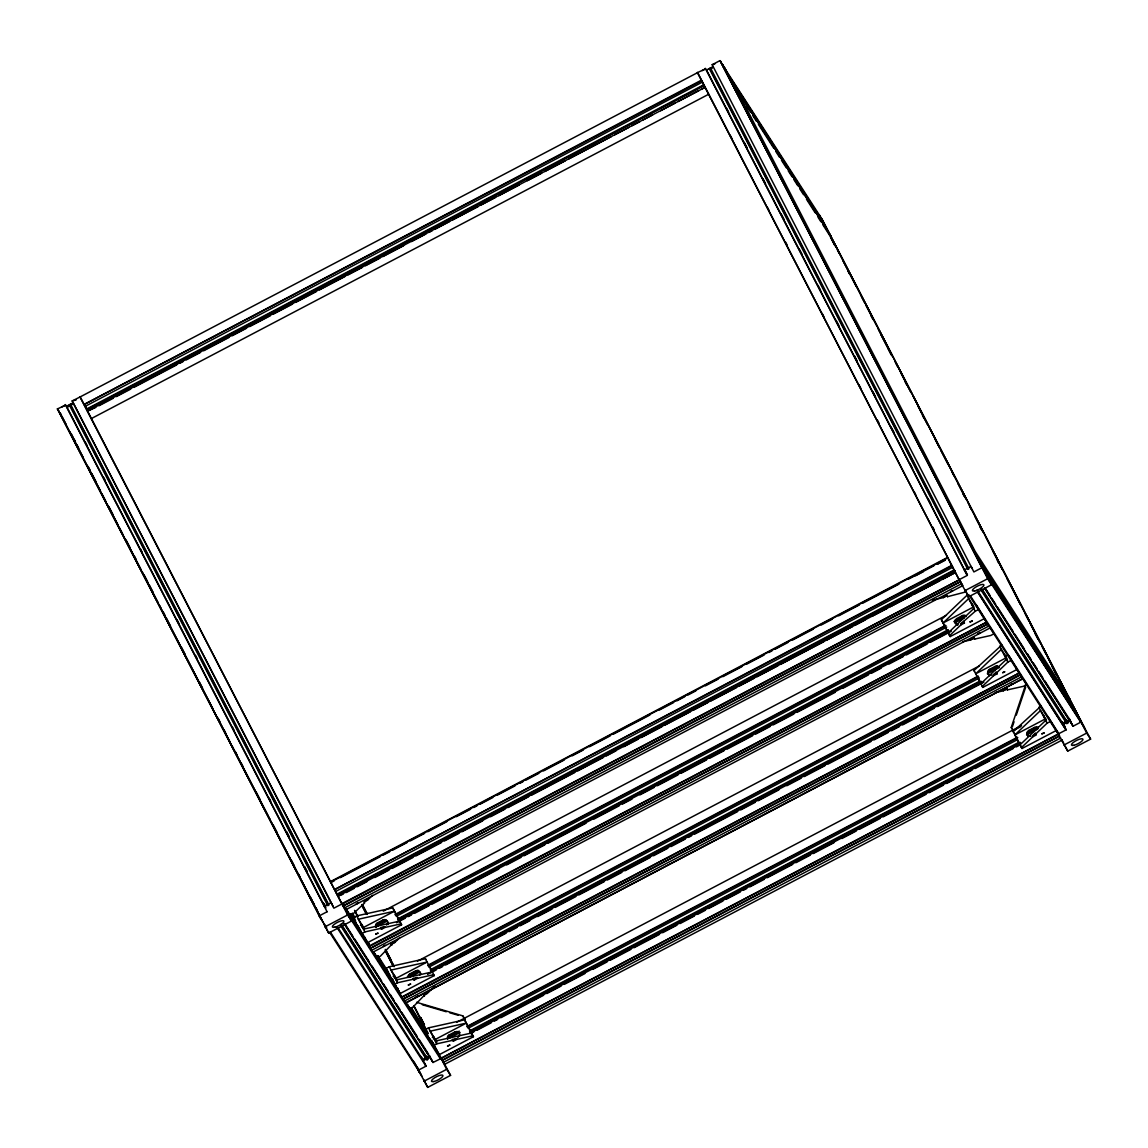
<?xml version="1.0" encoding="UTF-8"?>
<svg xmlns="http://www.w3.org/2000/svg" width="1148" height="1148" viewBox="0 0 1148 1148"><rect width="100%" height="100%" fill="white"/><g stroke="black" fill="none" stroke-linecap="round" stroke-linejoin="round"><path stroke-width="1.5" d="M345.821 910.005L351.503 921.026L328.658 933.037L57.414 408.961L65.623 405.072L62.193 406.866M418.245 1070.438L418.848 1069.922L330.409 932.119M697.439 72.711L80.202 396.892L84.134 404.483L701.629 80.747L697.424 72.625L705.647 68.823L702.217 70.616M342.032 904.122L959.226 579.898L697.554 72.396M439.124 1055.227L441.019 1058.413L1058.284 734.246L1056.748 730.745M444.778 1064.268L1062.273 739.986M1020.744 726.641L1012.952 730.731L1011.245 727.43L1025.638 684.725M1012.393 726.684L1014.043 721.762M1016.267 715.19L1025.666 687.279M358.52 902.988L356.224 904.093M1010.427 684.839L1012.665 683.978L1010.771 684.509M347.026 913.378L440.287 1058.671L1058.887 733.672L970.433 595.869M338.057 927.713L422.651 1059.518L429.653 1055.844M977.12 589.957L1062.675 723.269L1069.678 719.595L1044.68 680.649M985.572 573.77L981.856 566.036L1077.039 714.329M723.441 66.9L722.723 64.475L985.687 573.785L720.011 60.629L982.071 567.873M1084.673 728.219L821.796 218.823L1083.855 726.627M364.26 902.17L367.102 899.458L367.489 900.204L364.06 902.012L364.634 902.916L353.254 913.751L349.824 915.559L343.998 906.475M367.489 900.204L372.54 895.383M372.856 951.434L377.018 957.92L380.447 956.126L394.295 941.834L394.682 942.58L391.253 944.374L390.865 943.627L394.295 941.834M394.682 942.58L399.734 937.758M425.98 993.58L413.079 1006.968L409.649 1008.762L405.488 1002.276M424.459 996.12L423.885 995.216L427.314 993.422L434.905 986.189M949.611 635.648L941.36 619.676L966.96 595.281L975.226 611.267L960.603 624.067L960.991 624.813L949.611 635.648L950.185 636.566L984.482 618.542L976.446 605.197M948.176 632.892L973.791 608.512M1009.078 656.039L1017.114 669.384L982.817 687.408L973.992 670.518L1001.888 644.918M1006.423 659.354L980.822 683.734L983.908 682.113M993.623 675.655L993.235 674.909L996.091 672.211L997.052 673.862L993.623 675.655L982.243 686.49L982.817 687.408M1011.288 660.315L1007.858 662.109L996.464 672.958L996.091 672.211M1048.282 717.127L1056.318 730.487L1022.036 748.496L1013.196 731.606L1041.092 706.02M1022.036 748.496L1014.904 734.907L1040.519 710.526L1044.02 715.979M1020.027 744.837L1045.641 720.456M1032.841 736.758L1032.454 736.011L1035.295 733.299L1036.271 734.95L1032.841 736.758L1021.447 747.592M1050.492 721.403L1047.062 723.211L1035.683 734.046L1035.295 733.299M356.425 903.706L357.774 902.931M324.999 907.121L66.498 406.292L73.214 402.761L333.351 906.777M966.889 574.474L706.522 70.042L713.238 66.512M951.19 591.134L952.826 590.66L950.53 591.765M734.734 88.984L735.337 88.396L731.463 80.891L826.646 229.184M79.93 396.878L341.946 903.964L333.867 908.183L72.152 400.968L80.202 396.892M983.305 569.795L981.956 567.7L973.891 571.934L712.176 64.719L719.954 60.629M714.788 64.015L712.176 64.719M84.134 404.483L701.299 80.231M84.909 405.474L85.411 406.234L702.476 82.068M87.033 409.649L704.212 85.411L703.853 84.737L86.688 408.975L87.277 410.123L704.212 85.411M95.815 407.425L87.549 411.099L705.044 87.363L701.873 89.027M98.986 405.761L113.265 398.256M116.436 396.591L130.714 389.086M133.886 387.421L176.72 364.921M179.892 363.256L183.063 361.591M186.249 359.912L200.527 352.422M203.698 350.757L229.083 337.412M232.255 335.747L246.533 328.242M249.704 326.577L270.325 315.743M273.497 314.078L292.539 304.077M295.71 302.412L316.346 291.563M319.517 289.899L344.902 276.568M348.074 274.903L362.352 267.398M365.523 265.733L379.801 258.228M382.973 256.564L403.594 245.729M411.529 241.554L425.808 234.063M428.979 232.384L432.15 230.719M435.336 229.055L449.614 221.55M452.786 219.885L478.171 206.554M481.342 204.889L495.62 197.384M498.792 195.72L519.413 184.885M527.348 180.71L541.626 173.205M544.798 171.54L565.433 160.706M568.604 159.041L611.439 136.54M614.611 134.861L628.889 127.371M632.06 125.692L639.996 121.53M643.167 119.866L652.681 114.857M660.617 110.696L674.895 103.191M678.066 101.526L698.702 90.692M709.12 95.227L708.546 94.323L91.381 418.561L91.955 419.465M330.667 882.123L947.832 557.871M334.154 880.889L330.968 882.554L330.394 881.65L947.559 557.411L948.148 558.315M340.325 877.646L361.118 866.726M362.151 866.18L380.16 856.724M383.332 855.045L389.674 851.716M392.846 850.051L407.124 842.546M410.31 840.881L424.588 833.376M427.759 831.712L446.787 821.71M456.316 816.702L470.594 809.211M473.765 807.532L476.937 805.867M480.108 804.203L492.808 797.53M497.558 795.033L515.021 785.863M519.771 783.366L522.943 781.702M526.114 780.037L538.814 773.365M543.578 770.868L564.199 760.033M572.135 755.858L583.241 750.031M589.584 746.688L610.205 735.854M613.376 734.189L649.868 715.017M659.397 710.009L673.675 702.519M676.846 700.854L684.782 696.678M687.953 695.014L695.875 690.852M705.403 685.844L718.088 679.171M722.853 676.674L741.895 666.672M746.645 664.175L764.109 655.006M768.859 652.509L772.03 650.83M775.216 649.165L787.901 642.507M792.665 639.996L813.286 629.161M821.222 625L832.329 619.159M838.671 615.83L859.292 604.996M862.464 603.331L898.956 584.16M908.484 579.152L933.869 565.821M937.041 564.156L944.976 559.98M915.573 575.765L923.365 571.661M937.399 564.299L945.191 560.195M951.706 565.376L334.542 889.614L952.022 565.878L701.543 80.661M952.869 567.212L335.704 891.451L337.67 895.268L954.835 571.015L954.246 569.882L337.082 894.12M337.44 894.78L954.605 570.542M343.037 894.235L337.957 896.229L955.437 572.493L942.752 579.166M346.208 892.57L354.144 888.394M357.315 886.73L366.829 881.736M374.765 877.56L389.043 870.069M392.214 868.39L412.835 857.556M416.021 855.891L441.406 842.56M444.577 840.896L458.856 833.391M462.027 831.726L482.648 820.892M490.583 816.716L504.862 809.211M508.033 807.546L528.654 796.712M531.84 795.047L574.674 772.547M577.846 770.868L603.231 757.537M606.402 755.872L615.916 750.864M623.852 746.702L638.13 739.197M641.302 737.533L661.937 726.698M665.108 725.034L690.493 711.688M693.665 710.024L707.943 702.519M711.114 700.854L736.499 687.523M739.671 685.858L753.949 678.353M757.12 676.689L777.756 665.854M780.927 664.175L823.762 641.675M826.933 640.01L852.318 626.679M855.49 625L865.004 620.006M872.939 615.845L887.217 608.34M890.389 606.675L911.024 595.826M914.195 594.162L939.581 580.831M324.296 906.202L331.026 902.672L332.145 904.437M84.378 404.9L341.817 903.734L959.183 579.84M327.151 911.713L319.072 915.961L320.421 918.056L57.529 408.645M985.845 573.756L991.542 584.777L968.682 596.788L959.097 579.711L967.176 575.464L705.317 68.32M960.517 581.476L343.352 905.715L343.955 906.662M341.817 903.734L343.281 906.045L960.431 581.792M342.42 903.447L345.692 909.819L962.871 585.566L961.651 583.686L344.486 907.925L342.334 903.763M946.555 595.037L946.942 595.783L943.513 597.577L943.125 596.831L946.555 595.037L947.516 596.687L965.855 591.909M324.769 926.981L347.629 914.97L351.503 921.026M964.794 590.732L987.653 578.721L991.542 584.777M355.866 922.82L353.225 917.726L356.655 915.917L392.76 907.881L401.599 924.771L367.303 942.795L359.281 929.435M383.245 911.153L946.483 615.213M360.501 925.36L361.634 924.771L364.131 929.048M361.462 926.881L362.61 926.278M973.92 606.761L943.068 622.977L968.668 598.596L973.045 605.398M375.884 927.254A3.229 3.1 -32.7 0 1 377.319 923.006L383.03 919.993A3.229 3.1 -32.7 0 1 386.575 925.03M957.992 624.469A3.229 3.1 -32.7 0 1 956.772 618.571L962.483 615.572A3.229 3.1 -32.7 0 1 966.3 616.16M376.013 924.484L383.949 920.309M395.041 914.482L945.579 625.244M955.093 620.25L963.029 616.074M376.2 927.397A3.229 3.1 -32.7 0 1 377.907 923.91L383.619 920.911A3.229 3.1 -32.7 0 1 388.067 924.556M957.762 625.244A3.229 3.1 -32.7 0 1 957.36 619.49L963.072 616.476A3.229 3.1 -32.7 0 1 966.257 616.562M376.329 924.987L385.857 919.993M395.371 914.985L945.909 625.746M953.83 621.585L964.937 615.744M361.477 933.711L364.906 931.903L380.949 928.33L381.538 929.249L384.967 927.44L401.011 923.867L401.599 924.771M975.226 611.267L978.641 609.473M375.597 927.154L386.689 921.313M396.218 916.319L946.741 627.081M954.677 622.905L964.205 617.911M397.595 918.974L948.119 629.75M384.58 926.694L380.576 927.598L381.15 928.502L384.58 926.694L384.967 927.44M397.954 919.648L948.478 630.41M960.603 624.067L964.033 622.273L964.42 623.02L960.991 624.813M398.184 920.122L948.722 630.898M398.456 921.098L948.994 631.859M396.505 922.734L405.129 918.271M408.301 916.606L411.472 914.927M414.658 913.263L428.936 905.758M432.107 904.093L457.492 890.762M460.664 889.097L474.942 881.592M478.113 879.928L498.734 869.093M506.67 864.918L520.948 857.413M524.119 855.748L544.755 844.914M547.926 843.249L585.997 823.245M593.932 819.084L619.317 805.738M622.489 804.074L632.003 799.065M639.938 794.904L654.216 787.399M657.388 785.734L678.023 774.9M681.195 773.235L706.58 759.89M709.751 758.225L724.029 750.735M727.201 749.056L752.586 735.725M755.757 734.06L770.035 726.555M773.207 724.89L793.842 714.056M797.013 712.391L835.084 692.388M843.019 688.212L868.405 674.881M871.576 673.216L881.104 668.208M889.026 664.046L903.304 656.541M906.475 654.877L927.11 644.042M930.282 642.363L951.276 631.271M369.01 946.096L986.419 622.259L369.254 946.512L362.811 934.07M372.124 947.258L987.711 623.838L988.844 626.047L371.679 950.286L370.546 948.09M370.46 948.391L987.639 624.153M372.913 952.18L990.078 627.942M994.182 633.682L990.753 635.475L974.709 639.063L973.748 637.398L974.135 638.144L970.706 639.953L970.318 639.206L972.6 638.001M388.498 973.662L385.857 968.568L389.287 966.76L425.391 958.724L425.98 959.628M417.47 961.163L979.115 666.055M393.133 976.202L394.266 975.613L397.151 980.636M394.094 977.723L395.242 977.12M1007.427 660.487L1004.5 654.862L1005.548 656.484L1006.696 655.881M408.243 977.335A3.229 3.1 -32.7 0 1 409.951 973.848L415.662 970.835A3.229 3.1 -32.7 0 1 419.752 975.24M991.456 675.225A3.229 3.1 -32.7 0 1 989.404 669.413L995.115 666.414A3.229 3.1 -32.7 0 1 999.406 667.677M408.645 975.326L418.159 970.318M427.687 965.325L978.211 676.086M990.911 669.428L997.253 666.084M408.774 977.436A3.229 3.1 -32.7 0 1 410.539 974.752L416.25 971.753A3.229 3.1 -32.7 0 1 420.799 973.762M989.648 675.756A3.229 3.1 -32.7 0 1 989.992 670.332L995.703 667.318A3.229 3.1 -32.7 0 1 998.143 667.074M407.382 976.661L418.489 970.835M428.003 965.827L978.541 676.588M988.055 671.594L997.569 666.586M394.108 984.554L397.538 982.745L413.581 979.172L414.17 980.091L417.599 978.283L433.643 974.709L434.231 975.613L399.935 993.637L391.913 980.277M409.807 977.163L419.336 972.155M428.85 967.161L979.388 677.923M987.309 673.747L998.416 667.921M430.227 969.816L979.172 681.424M417.212 977.536L413.208 978.44L413.782 979.344L417.212 977.536L417.599 978.283M430.586 970.49L981.11 681.252M993.235 674.909L996.665 673.115L997.052 673.862M430.816 970.964L981.353 681.74M431.088 971.94L981.626 682.701M427.587 974.394L432.222 971.954L396.117 979.99M431.418 972.442L436.183 969.945M439.354 968.281L442.525 966.602M445.697 964.937L488.531 942.436M491.703 940.772L505.981 933.267M509.167 931.602L517.088 927.426M520.259 925.762L529.788 920.768M537.723 916.592L552.001 909.101M555.173 907.422L575.794 896.588M578.965 894.923L604.35 881.592M607.522 879.928L621.8 872.423M624.971 870.758L650.356 857.413M653.542 855.748L667.82 848.243M670.992 846.578L685.27 839.073M688.441 837.409L691.613 835.744M694.784 834.079L737.619 811.579M740.79 809.9L755.068 802.409M758.254 800.73L778.875 789.896M786.81 785.734L801.089 778.229M804.26 776.565L824.881 765.73M828.052 764.066L870.887 741.551M874.073 739.886L888.351 732.381M891.522 730.716L899.458 726.555M902.629 724.89L916.908 717.385M920.079 715.721L934.357 708.216M937.529 706.551L980.363 684.036M401.685 997.009L1019.051 673.101L401.886 997.354L392.444 979.101M403.091 999.234L1020.271 674.995M1022.696 678.755L405.545 1003.022L1022.71 678.784M1006.38 688.24L1006.767 688.987L1003.338 690.795L1002.95 690.048L1006.38 688.24L1007.341 689.905L1023.399 686.317L1026.814 684.524L1023.485 679.329M427.702 1034.764L425.076 1029.656L428.505 1027.862L464.61 1019.826L473.435 1036.716L439.153 1054.725L431.117 1041.38M456.703 1022.294L1021.519 725.522M432.337 1037.304L433.485 1036.701L436.369 1041.724M433.313 1038.811L434.461 1038.208M435.451 1039.342L466.318 1023.126L430.213 1031.162L436.914 1042.169M1014.904 734.907L1045.771 718.705M447.734 1039.198A3.229 3.1 -32.7 0 1 449.169 1034.936L454.881 1031.937A3.229 3.1 -32.7 0 1 458.956 1036.328M1030.674 736.313A3.229 3.1 -32.7 0 1 1028.622 730.515L1034.334 727.502A3.229 3.1 -32.7 0 1 1038.151 728.105M447.878 1036.457L457.392 1031.449M466.92 1026.456L1017.444 737.217M1028.551 731.391L1036.486 727.215M447.978 1038.524A3.229 3.1 -32.7 0 1 449.743 1035.84L455.469 1032.841A3.229 3.1 -32.7 0 1 459.745 1034.104M1028.235 736.342A3.229 3.1 -32.7 0 1 1029.196 731.419L1034.908 728.42A3.229 3.1 -32.7 0 1 1038.093 728.492M448.208 1036.96L459.315 1031.119M467.236 1026.958L1017.774 737.719M1027.288 732.725L1038.395 726.885M433.327 1045.641L436.757 1043.848L452.8 1040.275L453.388 1041.179L456.818 1039.385L472.861 1035.812L473.435 1036.716M449.04 1038.294L460.147 1032.454M468.083 1028.292L1017.028 739.886M1026.556 734.892L1037.663 729.052M469.46 1030.947L1018.405 742.555M456.43 1038.639L452.412 1039.528L453.001 1040.432L456.43 1038.639L456.818 1039.385M469.819 1031.621L1020.357 742.383M1032.454 736.011L1035.883 734.203M470.049 1032.095L1020.586 742.871M470.336 1033.071L1019.28 744.665M470.651 1033.573L473.823 1031.909M477.008 1030.244L491.287 1022.739M494.458 1021.074L497.629 1019.41M500.801 1017.731L543.635 995.23M546.807 993.565L561.085 986.06M564.256 984.396L584.892 973.561M592.827 969.386L607.105 961.895M610.277 960.23L630.898 949.382M634.069 947.717L659.454 934.386M662.626 932.721L676.904 925.216M680.075 923.552L694.353 916.047M697.539 914.382L705.46 910.206M708.632 908.542L722.924 901.037M726.096 899.372L740.374 891.881M743.545 890.202L746.717 888.538M749.888 886.873L764.166 879.368M767.338 877.703L792.723 864.372M795.894 862.708L810.172 855.203M813.344 853.538L833.979 842.704M841.915 838.528L856.193 831.023M859.364 829.358L879.985 818.524M883.156 816.859L925.991 794.359M929.163 792.68L943.441 785.189M946.626 783.51L954.548 779.349M957.733 777.684L972.012 770.179M975.183 768.514L989.461 761.009M992.633 759.345L1013.254 748.51M1016.425 746.846L1019.596 745.181M423.368 1060.551L430.084 1057.021M1070.108 720.772L1063.392 724.302L1064.526 726.067M441.105 1058.456L432.925 1062.531L429.711 1056.131M1083.569 725.995L1090.6 739.125L1067.74 751.122L1058.169 734.046L1066.234 729.812L1062.388 722.408M442.411 1060.063L1059.575 735.811M442.339 1060.379L1059.504 736.126L1056.504 730.831M441.09 1057.495L443.544 1062.259L1060.709 738.02M423.827 1081.33L446.687 1069.319L450.576 1075.375L427.716 1087.386L413.337 1060.953M1063.852 745.081L1086.711 733.07L1090.6 739.125M818.524 215.221L819.356 215.078L835.773 246.834M384.666 945.421L383.418 946.469L385.24 945.22M979.273 633.065L977.737 634.227L979.761 632.964M943.125 596.831L947.129 595.941L947.516 596.687M932.276 600.088L943.513 597.577M970.318 639.206L974.336 638.317L974.709 639.063M962.684 641.732L970.706 639.953M1002.95 690.048L1006.968 689.159L1007.341 689.905M995.316 692.574L1003.338 690.795M363.486 929.148L399.59 921.112M435.336 1041.092L471.441 1033.042M723.714 66.799L820.576 216.929L836.992 248.729M974.107 551.944L1069.477 700.208M61.346 414.701L59.84 412.735L104.985 500.184M418.216 1070.094L329.576 932.276M1058.083 733.888L968.639 594.535M1081.129 722.207L988.012 578.621M416.595 1002.319L462.816 1015.88L465.141 1019.51M422.306 1004.73L446.271 1011.761M449.7 1012.766L458.253 1015.277M819.342 215.02L826.402 229.284M358.205 926.565L359.927 930.052M361.591 924.757L364.045 929.536M394.266 975.613L396.95 980.837M433.485 1036.701L436.154 1041.925M727.201 72.927L823.231 222.569M831.281 236.56L736.098 88.267L975.126 551.356L1070.295 699.649M736.299 89.888L738.221 92.888M740.144 95.887L743.99 101.871M746.874 106.362L750.72 112.361M752.643 115.36L756.489 121.344M758.412 124.343L773.795 148.307M775.718 151.306L779.564 157.29M781.487 160.29L786.294 167.78M788.217 170.779L792.063 176.763M793.986 179.762L797.817 185.761M799.74 188.746L803.586 194.744M806.47 199.235L815.123 212.71M818.007 217.216L820.892 221.708M822.815 224.707L829.545 235.182M976.632 556.565L1073.624 707.713M980.464 564.285L981.655 566.136M1079.522 718.634L1080.713 720.485M984.496 571.647L1080.684 722.135L1069.305 699.907M985.07 587.776L989.877 595.267M991.8 598.266L995.646 604.25M997.569 607.249L1012.952 631.213M1014.875 634.213L1024.49 649.194M1027.374 653.686L1031.22 659.684M1033.143 662.669L1036.988 668.667M1038.911 671.666L1042.757 677.65M972.184 568.188L971.05 566.423L964.32 569.953L965.454 571.718M984.539 587.661L1073.165 726.167L984.711 588.364M982.2 589.297L1066.793 721.102M981.411 589.283L1066.004 721.102M980.952 589.943L1065.559 721.762M977.393 591.407L1066.018 729.927L977.579 592.124M933.152 528.482L934.042 529.874M990.021 627.195L993.35 632.39M959.097 579.711L960.445 581.806M971.954 604.121L972.916 605.642M962.483 615.572L963.072 616.476M995.115 666.414L995.703 667.318M1034.334 727.502L1034.908 728.42M963.445 621.369L964.42 623.02M956.772 618.571L957.36 619.49M989.404 669.413L989.992 670.332M1028.622 730.515L1029.196 731.419M1011.245 727.43L1011.833 728.334M941.36 619.676L943.943 624.455M973.992 670.518L974.566 671.422M1013.196 731.606L1013.784 732.51M944.617 625.76L950.185 636.566M977.249 676.603L981.052 683.821L980.665 683.218M86.1 407.325L85.411 406.234M76.098 399.963L72.152 400.968M428.649 964.808L432.452 972.04L432.064 971.423M57.414 408.961L58.634 410.855M383.03 919.993L383.619 920.911M415.662 970.835L416.25 971.753M454.881 1031.937L455.469 1032.841M73.415 438.149L75.409 441.306M390.865 943.627L391.454 944.546M377.319 923.006L377.907 923.91M391.253 944.374L391.827 945.278M409.951 973.848L410.539 974.752M449.169 1034.936L449.743 1035.84M350.901 913.636L355.708 921.126M377.821 955.581L388.383 972.055M411.458 1008.001L427.802 1033.458M353.225 917.726L354.89 920.323M385.857 968.568L390.019 975.054M425.076 1029.656L427.573 1033.544M349.953 913.65L358.607 927.125M377.836 957.088L393.219 981.052M410.525 1008.016L432.279 1043.188M431.677 1040.963L433.6 1043.963M345.677 908.269L369.025 944.646M374.521 953.213L400.48 993.651M407.21 1004.141L437.015 1050.578M367.762 942.895L368.25 943.656M399.691 992.647L400.178 993.407M344.472 907.896L440.889 1058.069L446.687 1069.319M441.004 1058.298L442.339 1060.393L440.689 1057.193M443.53 1062.244L450.576 1075.375M345.046 924.025L352.737 936.007M354.66 939.007L369.082 961.479M371.966 965.97L381.581 980.952M383.504 983.951L388.311 991.427M390.234 994.426L394.08 1000.425M396.003 1003.424L399.848 1009.408M401.771 1012.407L417.154 1036.371M419.077 1039.37L428.692 1054.338M345.476 925.403L433.14 1062.417L343.726 923.121M341.214 924.04L426.769 1057.351M341.387 925.532L425.98 1057.351M340.927 926.192L425.535 1058.011M322.918 902.414L325.802 906.906M336.594 926.866L425.994 1066.176L424.86 1063.966M311.582 899.96L314.423 904.394M315.557 907.681L317.479 910.68L315.8 907.58M317.58 912.545L318.771 914.396M416.638 1066.894L417.829 1068.745M321.612 919.907L322.961 922.016M323.808 923.293L326.692 927.785M1005.548 656.484L1006.308 657.818M432.896 1044.02L430.342 1039.227M393.692 982.918L391.425 978.713M359.181 928.072L359.941 929.421M361.06 932.076L360.3 930.741M1045.197 718.318L1043.719 715.965L1045.111 718.806M1046.474 721.288L1045.512 719.538M341.889 903.849L347.629 914.97M986.218 621.915L984.64 618.858M440.918 1058.14L432.911 1042.585M958.982 579.482L951.836 565.591M366.069 939.753L366.614 940.7L365.997 939.624M431.461 1040.762L432.165 1042.054M392.243 979.675L393.334 981.698M367.862 942.824L369.441 945.708M1045.527 718.921L1046.287 720.356M974.035 608.297L973.274 606.861M364.906 937.285L365.609 938.906M397.782 988.572L397.395 987.854L397.753 988.801M87.635 410.381L86.66 408.602L87.291 409.994M1006.681 658.521L1007.456 660M420.584 1017.802L421.359 1019.28M424.014 1024.762L423.239 1023.284M360.314 930.11L361.089 931.588M365.365 938.433L364.806 937.356M432.552 1042.786L433.284 1044.221M838.628 251.914L859.967 293.242M861.617 296.428L877.201 326.635M878.837 329.82L891.967 355.263M896.071 363.213L911.67 393.42M913.306 396.591L966.645 499.94M968.295 503.125L983.879 533.332M985.529 536.503L1024.102 611.238M1025.738 614.41L1041.322 644.631M1042.972 647.802L1058.556 678.009M1060.207 681.195L1082.377 724.144L1081.029 722.035L1072.95 726.282L1069.247 718.806M837.423 250.02L839.059 253.206M843.163 261.156L856.293 286.584M860.397 294.534L864.501 302.484M866.137 305.669L873.528 319.976M877.632 327.926L892.053 355.909M894.866 361.319L897.65 366.757M900.606 372.44L910.45 391.525M917.84 405.832L921.944 413.782M923.58 416.968L927.684 424.918M935.075 439.225L939.179 447.175M940.815 450.346L948.205 464.667M952.309 472.617L953.945 475.789M958.049 483.739L965.439 498.045M969.543 505.995L971.179 509.181M975.283 517.131L982.674 531.438M992.518 550.523L996.622 558.473M998.258 561.645L1002.362 569.595M1007.284 579.137L1020.414 604.58M1024.518 612.53L1028.622 620.48M1030.273 623.651L1040.117 642.736M1041.753 645.908L1045.857 653.858M1047.507 657.043L1057.351 676.129M1058.987 679.3L1060.623 682.486M1064.727 690.436L1086.711 733.07M830.506 237.234L834.61 245.184M847.741 270.612L849.376 273.798M870.715 315.14L872.351 318.312M881.061 334.843L887.461 347.241M887.949 348.533L891.235 354.89M905.184 381.911L906.82 385.097M922.418 415.303L924.054 418.489M962.627 493.209L964.263 496.395M979.861 526.602L981.497 529.773M997.095 559.994L998.731 563.166M1034.836 633.122L1038.122 639.479M1052.07 666.514L1056.174 674.464M1069.161 718.505L1070.811 721.69M1066.392 719.954L1068.042 723.14M1065.215 720.585L1066.851 723.757M724.173 66.785L728.047 74.276M974.58 551.915L978.44 559.42M1062.445 722.035L1064.914 726.813M720.298 60.7L987.653 578.721M1062.058 740.101L1063.679 743.258M1065.301 746.401L1067.74 751.122M710.483 67.962L968.969 568.791M709.952 68.378L968.438 569.207M709.292 68.593L967.793 569.422M1038.811 707.225L1047.062 723.211M1016.497 668.193L1018.821 672.699M726.196 107.539L728.664 112.317M744.177 142.237L746.961 147.504M763.047 178.801L765.501 183.565M781.099 213.772L783.883 219.053M799.238 249.044L801.935 254.024M818.022 285.321L820.576 290.387M836.074 320.306L838.872 325.573M854.456 355.794L856.925 360.558M873.011 391.855L875.551 396.907M891.149 427.128L893.847 432.107M909.934 463.405L912.473 468.456M927.986 498.376L930.77 503.656M946.124 533.648L948.836 538.627M964.923 569.925L967.463 574.99M999.607 646.123L1007.858 662.109M965.425 590.488L968.682 596.788M730.228 135.321L731.879 138.492M767.165 206.87L768.801 210.041M785.605 242.142L787.255 245.328M822.14 313.39L823.79 316.575M859.077 384.939L860.713 388.124M877.517 420.225L879.167 423.397M914.052 491.459L915.702 494.644M932.506 526.745L934.142 529.931M960.216 580.902L961.651 583.686M462.816 1015.88L464.524 1019.194M464.61 1019.826L472.861 1035.812M425.391 958.724L434.231 975.613M392.76 907.881L401.011 923.867M453.001 1040.432L453.388 1041.179M452.412 1039.528L452.8 1040.275M426.927 992.676L427.314 993.422M413.208 978.44L413.581 979.172M413.782 979.344L414.17 980.091M381.15 928.502L381.538 929.249M380.576 927.598L380.949 928.33M428.505 1027.862L436.757 1043.848M363.514 906.748L366.944 913.349M385.671 949.683L390.765 959.498M420.957 1018.046L424.444 1024.748M362.251 904.495L367.231 914.396M385.283 949.382L394.295 966.559M420.57 1017.472L424.215 1024.791M361.907 904.552L366.829 914.095M385.714 950.673L393.922 966.573M420.182 1017.444L423.454 1023.801M362.338 905.844L366.442 913.794M385.312 950.372L393.52 966.257M413.969 1005.705L427.989 1033.042M361.993 905.772L366.097 913.722M385.785 951.893L393.176 966.2M413.682 1005.949L425.994 1029.799M431.791 1041.121L433.155 1043.762M411.314 1007.815L414.571 1014.115M389.287 966.76L397.538 982.745M407.483 1004.572L409.649 1008.762M398.672 991.054L399.805 993.25M392.573 980.019L395.988 986.634M390.349 976.805L393.075 982.1M355.277 911.655L357.746 916.434M354.545 910.364L357.817 916.721M378.022 955.968L381.294 962.325M356.655 915.917L364.906 931.903M374.851 953.73L377.018 957.92M352.522 913.119L354.976 917.883M426.367 1056.203L428.017 1059.389M351.977 913.521L354.445 918.285M425.836 1056.619L427.486 1059.791M352.149 915.329L353.785 918.515M357.028 924.642L360.443 931.258M425.191 1056.834L426.826 1060.02M347.657 911.369L349.824 915.559M85.167 405.502L87.621 410.267M421.216 1056.562L426.138 1066.105L418.145 1070.295L419.494 1072.404L414.557 1062.847M84.765 405.201L87.234 409.965M342.133 903.82L343.266 906.03M417.8 1068.214L421.904 1076.164M423.655 1079.507L427.716 1087.386M416.581 1066.32L420.685 1074.27M70.459 404.211L328.945 905.055M69.913 404.627L328.414 905.456M69.267 404.842L327.768 905.672M103.65 477.396L105.286 480.582M195.562 655.465L197.198 658.651M286.641 831.956L289.109 836.72M304.708 866.927L307.162 871.705M323.578 903.505L325.214 906.676M85.354 442.21L86.99 445.381M140.329 548.73L141.979 551.915M177.179 619.992L178.901 623.464M232.169 726.512L233.891 729.985M269.091 798.061L270.727 801.232M286.326 831.453L288.866 836.505M304.464 866.711L306.918 871.49M323.248 902.988L325.788 908.054M65.293 404.57L327.08 911.756M71.262 433.786L72.898 436.958M77.002 444.907L78.638 448.093M88.496 467.164L90.132 470.35M91.768 473.536L95.872 481.486M109.003 506.914L113.107 514.864M126.237 540.306L130.341 548.256M134.445 556.206L136.081 559.392M144.289 575.292L147.575 581.649M149.211 584.82L153.315 592.77M163.174 611.855L164.81 615.027M166.446 618.212L170.55 626.162M181.226 646.826L185.33 654.776M199.278 681.812L202.55 688.169M218.149 718.375L219.785 721.561M223.889 729.511L225.539 732.682M235.383 751.768L237.019 754.954M241.123 762.903L242.773 766.075M255.904 791.517L260.008 799.467M273.138 824.91L277.228 832.86M291.19 859.881L294.462 866.238M298.566 874.188L300.216 877.373M310.06 896.459L311.696 899.63M61.877 416.222L65.981 424.172M70.085 432.122L83.244 457.564M87.32 465.514L100.493 490.985M102.086 494.128L106.233 502.121M107.84 505.264L117.742 524.392M119.32 527.52L123.482 535.542M125.075 538.642L140.659 568.863M142.295 572.034L157.893 602.241M159.629 605.556L161.265 608.741M161.997 610.191L213.011 708.99M216.972 716.725L230.102 742.153M231.91 745.597L233.546 748.783M234.206 750.103L250.795 782.204M251.441 783.496L268.044 815.611M268.675 816.888L270.325 820.059M271.961 823.245L287.56 853.452M289.196 856.638L308.295 893.589M308.884 894.794L322.014 920.237M323.779 923.58L328.658 933.037M106.621 503.369L122.219 533.576M123.855 536.762L321.627 919.935M972.887 606.13L972.026 604.393M393.721 982.43L394.367 983.707M369.096 943.914L368.58 942.881M411.271 1008.389L412.72 1011.474M438.12 1052.271L439.239 1054.682M398.873 991.14L399.992 993.551M458.411 1036.96A3.229 3.1 -32.7 0 1 457.722 1037.448M709.392 69.411A2.77 0.775 -27.3 0 1 710.124 68.966M711.674 68.292A2.77 0.775 -27.3 0 1 712.348 68.134M68.177 406.98A2.77 0.775 -27.3 0 1 68.249 406.722M69.11 405.847A2.77 0.775 -27.3 0 1 70.559 404.986M71.19 404.713A2.77 0.775 -27.3 0 1 72.912 404.369M375.712 934.128L377.936 933.166L375.712 934.128M408.344 984.97L410.582 984.094L408.344 984.97M416.107 997.081L418.346 996.105L416.107 997.081M447.548 1046.058L449.786 1045.096L447.548 1046.058M970.017 621.9L972.256 621.025L970.017 621.9M1002.649 672.742L1004.873 671.767L1002.792 672.585M1041.867 733.83L1044.106 732.955L1041.867 733.83M1001.314 649.438L975.7 673.819L1006.552 657.603L1001.314 649.438M394.467 911.196L363.615 927.397L358.363 919.232L394.467 911.196M427.099 962.038L396.247 978.24L390.994 970.074L427.099 962.038M1020.342 674.68L403.178 998.932L404.311 1001.128L1021.476 676.889L1020.342 674.68M334.786 927.197A6.458 1.794 -27.3 0 0 343.912 921.5A6.458 1.794 -27.3 0 0 335.718 923.322A6.458 1.794 -27.3 0 0 334.786 927.197M974.81 590.947A6.458 1.794 -27.3 0 0 983.936 585.25A6.458 1.794 -27.3 0 0 975.743 587.073A6.458 1.794 -27.3 0 0 974.81 590.947M1073.868 745.296A6.458 1.794 -27.3 0 0 1082.995 739.585A6.458 1.794 -27.3 0 0 1074.815 741.407A6.458 1.794 -27.3 0 0 1073.868 745.296M433.844 1081.545A6.458 1.794 -27.3 0 0 442.97 1075.834A6.458 1.794 -27.3 0 0 434.791 1077.671A6.458 1.794 -27.3 0 0 433.844 1081.545"/></g></svg>
